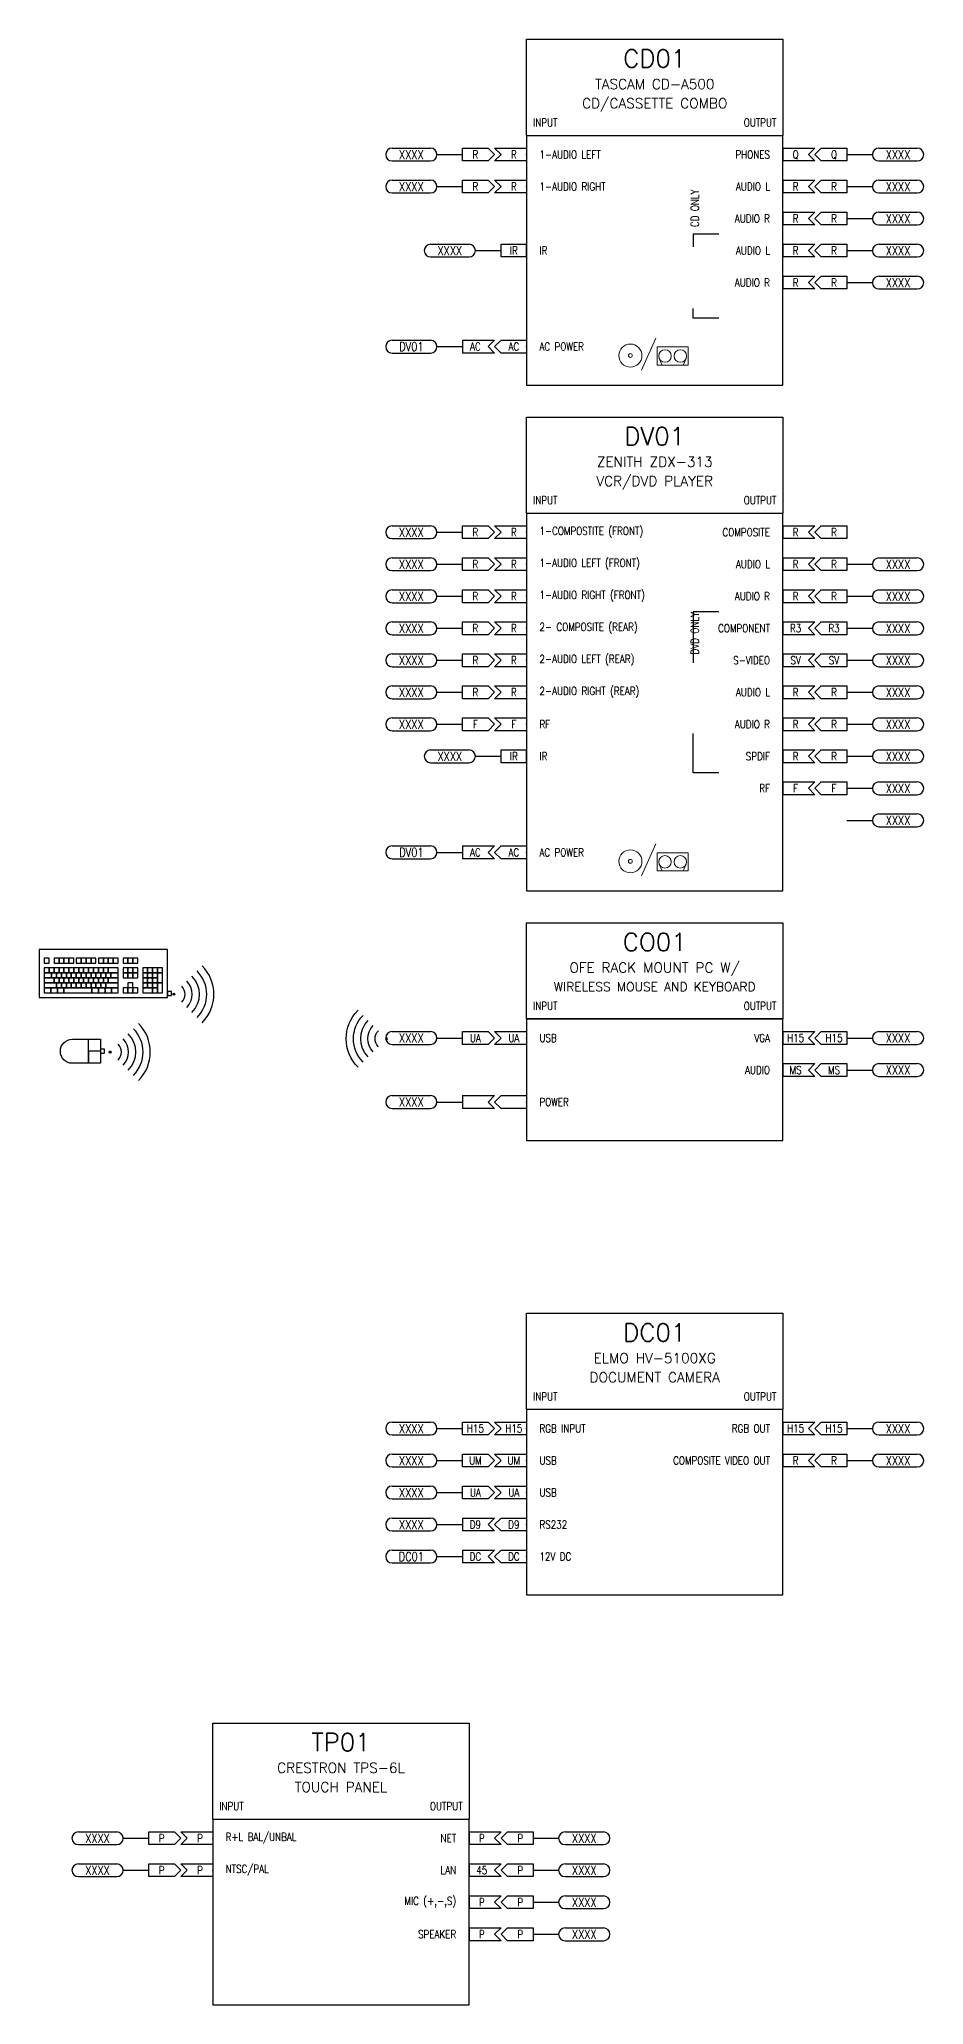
# Model space of a CAD drawing. Header units: inches. Extents: x -284 to 763, y -243 to 242.
# Drawn here: x 17 to 23.9, y 88 to 103.35 of the extents above; entities that cross this region are included whole.
import ezdxf
from ezdxf.enums import TextEntityAlignment as Align

# ---------------------------------------------------------------- set-up
doc = ezdxf.new("R2010")
doc.units = ezdxf.units.IN
doc.header["$MEASUREMENT"] = 0
for name, color, linetype in [('2', 1, 'Continuous'), ('Audio Termination', 2, 'Continuous'), ('AUDIO WIRENUMBER', 1, 'Continuous'), ('CONNECTORS', 2, 'Continuous'), ('Control Termination', 2, 'Continuous'), ('CONTROL WIRENUMBER', 5, 'Continuous'), ('DATA', 21, 'Continuous'), ('DATA TERMINATION', 2, 'Continuous'), ('DATA WIRENUMBER', 21, 'Continuous'), ('DEVICE CONNECTORS', 2, 'Continuous'), ('DEVICES', 7, 'Continuous'), ('Power Termination', 2, 'Continuous'), ('POWER WIRENUMBER', 30, 'Continuous'), ('RF Termination', 2, 'Continuous'), ('RF WIRENUMBER', 190, 'Continuous'), ('TEXT', 4, 'Continuous'), ('Video Termination', 2, 'Continuous'), ('VIDEO WIRENUMBER', 3, 'Continuous')]:
    doc.layers.add(name, color=color, linetype=linetype)
doc.styles.add('ROMANS', font='romans.shx', dxfattribs={"width": 0.8})

# ---------------------------------------------------------------- blocks, each defined once
blk = doc.blocks.new('WIRE NUMBER IN')
for p, q in [((-0.55, 0.05), (-0.25, 0.05)), ((-0.2, 0), (0, 0)), ((-0.55, -0.05), (-0.25, -0.05))]:
    blk.add_line(p, q)
for centre, start, end in [((-0.55, 0), 90, 270), ((-0.25, 0), 270, 90)]:
    blk.add_arc(centre, 0.05, start, end)
at = {"layer": 'TEXT', "style": 'ROMANS', "width": 0.8}
for tag, p in [('DEVIN', (-0.656, 0.097)), ('DEVOUT', (-0.65, -0.1))]:
    blk.add_attdef(tag, text='', height=0.07, dxfattribs=at).set_placement(p, align=Align.MIDDLE_RIGHT)
blk.add_attdef('WIRENUMBER', text='', height=0.07, dxfattribs=at).set_placement((-0.4, 0), align=Align.MIDDLE_CENTER)
blk = doc.blocks.new('WIRE NUMBER OUT')
for p, q in [((0, 0), (0.2, 0)), ((0.25, 0.05), (0.55, 0.05)), ((0.25, -0.05), (0.55, -0.05))]:
    blk.add_line(p, q)
for centre, start, end in [((0.25, 0), 90, 270), ((0.55, 0), 270, 90)]:
    blk.add_arc(centre, 0.05, start, end)
at = {"layer": 'TEXT', "style": 'ROMANS', "width": 0.8}
blk.add_attdef('WIRENUMBER', text='', height=0.07, dxfattribs=at).set_placement((0.4, 0), align=Align.MIDDLE_CENTER)
for tag, p in [('DEVOUT', (0.65, 0.1)), ('DEVIN', (0.65, -0.1))]:
    blk.add_attdef(tag, text='', height=0.07, dxfattribs=at).set_placement(p, align=Align.MIDDLE_LEFT)
blk = doc.blocks.new('D-FEMALE CONNECTOR LEFT')
at = {"layer": 'CONNECTORS'}
for p, q in [((-0.25, 0.05), (-0.2, 0)), ((-0.25, 0.05), (0, 0.05)), ((-0.2, 0), (-0.25, -0.05)), ((0, 0.05), (0, -0.05)), ((0, -0.05), (-0.25, -0.05))]:
    blk.add_line(p, q, dxfattribs=at)
at = {"layer": 'TEXT', "style": 'ROMANS', "width": 0.8}
blk.add_attdef('D-CONNECTOR', text='', height=0.0625, dxfattribs=at).set_placement((-0.1, 0), align=Align.MIDDLE_CENTER)
blk = doc.blocks.new('D-FEMALE CONNECTOR RIGHT')
at = {"layer": 'CONNECTORS'}
for p, q in [((0, 0.05), (0.25, 0.05)), ((0, 0.05), (0, -0.05)), ((0.25, 0.05), (0.2, 0)), ((0.25, -0.05), (0, -0.05)), ((0.2, 0), (0.25, -0.05))]:
    blk.add_line(p, q, dxfattribs=at)
at = {"layer": 'TEXT', "style": 'ROMANS', "width": 0.8}
blk.add_attdef('D-CONNECTOR', text='', height=0.0625, dxfattribs=at).set_placement((0.1, 0), align=Align.MIDDLE_CENTER)
blk = doc.blocks.new('CRESTRON_TPS-6L')
at = {"layer": 'CONNECTORS'}
for p in [(0, 1.3), (2, 1.3), (0, 1.05), (2, 1.05), (2, 0.8), (2, 0.55)]:
    blk.add_point(p, dxfattribs=at)
at = {"layer": 'DEVICES'}
for p, q in [((0, 1.45), (0, 2.2)), ((0, 2.2), (2, 2.2)), ((2, 2.2), (2, 1.45)), ((0, 1.45), (0, 0)), ((0, 1.45), (2, 1.45)), ((0, 1.45), (2, 1.45)), ((2, 0), (2, 1.45)), ((0, 0), (2, 0))]:
    blk.add_line(p, q, dxfattribs=at)
at = {"layer": 'DEVICE CONNECTORS'}
for name, p, values in [('D-FEMALE CONNECTOR LEFT', (0, 1.3), {'D-CONNECTOR': 'P'}), ('D-FEMALE CONNECTOR RIGHT', (2, 1.3), {'D-CONNECTOR': 'P'}), ('D-FEMALE CONNECTOR LEFT', (0, 1.05), {'D-CONNECTOR': 'P'}), ('D-FEMALE CONNECTOR RIGHT', (2, 1.05), {'D-CONNECTOR': '45'}), ('D-FEMALE CONNECTOR RIGHT', (2, 0.8), {'D-CONNECTOR': 'P'}), ('D-FEMALE CONNECTOR RIGHT', (2, 0.55), {'D-CONNECTOR': 'P'})]:
    blk.add_blockref(name, p, dxfattribs=at).add_auto_attribs(values)
at = {"layer": 'TEXT', "char_height": 0.0625, "style": 'ROMANS'}
for s, width, insert, attachment_point in [('INPUT', 0.8, (0.05, 1.55), 4), ('OUTPUT', 1.35, (1.95, 1.55), 6), ('R+L BAL/UNBAL', 0.8, (0.1, 1.3), 4), ('NET', 1.35, (1.9, 1.3), 6), ('NTSC/PAL', 0.8, (0.1, 1.05), 4), ('LAN', 1.35, (1.9, 1.05), 6), ('MIC (+,-,S)', 1.35, (1.9, 0.8), 6), ('SPEAKER', 1.35, (1.9, 0.55), 6)]:
    blk.add_mtext_dynamic_manual_height_columns(s, width=width, gutter_width=0.391, heights=[0], dxfattribs=dict(at, insert=insert, attachment_point=attachment_point))
at = {"layer": 'TEXT', "style": 'ROMANS'}
for tag, height, p in [('DEVICEID', 0.14, (1, 2.05)), ('MAKEMODEL', 0.0781, (1, 1.85)), ('DESCRIPTION', 0.0781, (1, 1.7))]:
    blk.add_attdef(tag, text='', height=height, dxfattribs=at).set_placement(p, align=Align.MIDDLE_CENTER)
blk = doc.blocks.new('T-MALE CONNECTOR OUT RIGHT')
at = {"layer": 'CONNECTORS'}
for p, q in [((0.1, 0.05), (0.05, 0)), ((0.05, 0), (0.1, -0.05)), ((0.1, 0.05), (0.3, 0.05)), ((0.3, 0.05), (0.3, -0.05)), ((0.3, -0.05), (0.1, -0.05))]:
    blk.add_line(p, q, dxfattribs=at)
at = {"layer": 'TEXT', "style": 'ROMANS', "width": 0.8}
blk.add_attdef('T-CONNECTOR-MALE', text='', height=0.0625, dxfattribs=at).set_placement((0.2, 0), align=Align.MIDDLE_CENTER)
blk = doc.blocks.new('T-MALE CONNECTOR IN LEFT')
at = {"layer": 'CONNECTORS'}
for p, q in [((-0.3, -0.05), (-0.3, 0.05)), ((-0.3, 0.05), (-0.1, 0.05)), ((-0.1, 0.05), (-0.05, 0)), ((-0.05, 0), (-0.1, -0.05)), ((-0.1, -0.05), (-0.3, -0.05))]:
    blk.add_line(p, q, dxfattribs=at)
at = {"layer": 'TEXT', "style": 'ROMANS', "width": 0.8}
blk.add_attdef('T-CONNECTOR-MALE', text='', height=0.0625, dxfattribs=at).set_placement((-0.2, 0), align=Align.MIDDLE_CENTER)
blk = doc.blocks.new('_CRESTRON_TPS-6L')
at = {"layer": 'Audio Termination'}
for name, p, values in [('CRESTRON_TPS-6L', (0, 0), {'DEVICEID': 'TP01', 'MAKEMODEL': 'CRESTRON TPS-6L', 'DESCRIPTION': 'TOUCH PANEL'}), ('T-MALE CONNECTOR IN LEFT', (-0.2, 1.3), {'T-CONNECTOR-MALE': 'P'}), ('T-MALE CONNECTOR OUT RIGHT', (2.2, 0.55), {'T-CONNECTOR-MALE': 'P'})]:
    blk.add_blockref(name, p, dxfattribs=at).add_auto_attribs(values)
at = {"layer": 'AUDIO WIRENUMBER'}
for name, p in [('WIRE NUMBER IN', (-0.5, 1.3)), ('WIRE NUMBER OUT', (2.5, 0.55))]:
    blk.add_blockref(name, p, dxfattribs=at).add_auto_attribs({'WIRENUMBER': 'XXXX'})
at = {"layer": 'Control Termination'}
for p in [(2.2, 1.3), (2.2, 0.8)]:
    blk.add_blockref('T-MALE CONNECTOR OUT RIGHT', p, dxfattribs=at).add_auto_attribs({'T-CONNECTOR-MALE': 'P'})
at = {"layer": 'CONTROL WIRENUMBER'}
for p in [(2.5, 1.3), (2.5, 0.8)]:
    blk.add_blockref('WIRE NUMBER OUT', p, dxfattribs=at).add_auto_attribs({'WIRENUMBER': 'XXXX'})
at = {"layer": 'DATA TERMINATION'}
blk.add_blockref('T-MALE CONNECTOR OUT RIGHT', (2.2, 1.05), dxfattribs=at).add_auto_attribs({'T-CONNECTOR-MALE': 'P'})
at = {"layer": 'DATA WIRENUMBER'}
blk.add_blockref('WIRE NUMBER OUT', (2.5, 1.05), dxfattribs=at).add_auto_attribs({'WIRENUMBER': 'XXXX'})
at = {"layer": 'Video Termination'}
blk.add_blockref('T-MALE CONNECTOR IN LEFT', (-0.2, 1.05), dxfattribs=at).add_auto_attribs({'T-CONNECTOR-MALE': 'P'})
at = {"layer": 'VIDEO WIRENUMBER'}
blk.add_blockref('WIRE NUMBER IN', (-0.5, 1.05), dxfattribs=at).add_auto_attribs({'WIRENUMBER': 'XXXX'})
blk = doc.blocks.new('TERMINATION CONNECTOR-FEMALE-IN LEFT')
at = {"layer": 'CONNECTORS'}
for p, q in [((-0.25, 0.05), (0, 0.05)), ((-0.25, 0.05), (-0.25, -0.05)), ((0, 0.05), (-0.05, 0)), ((-0.05, 0), (0, -0.05)), ((0, -0.05), (-0.25, -0.05))]:
    blk.add_line(p, q, dxfattribs=at)
at = {"layer": 'TEXT', "style": 'ROMANS', "width": 0.8}
blk.add_attdef('T-CONNECTOR-FEMALE', text='', height=0.0625, dxfattribs=at).set_placement((-0.15, 0), align=Align.MIDDLE_CENTER)
blk = doc.blocks.new('D-MALE CONNECTOR LEFT')
at = {"layer": 'CONNECTORS'}
for p, q in [((-0.2, 0.05), (-0.25, 0)), ((-0.2, 0.05), (0, 0.05)), ((0, 0.05), (0, -0.05)), ((-0.25, 0), (-0.2, -0.05)), ((0, -0.05), (-0.2, -0.05))]:
    blk.add_line(p, q, dxfattribs=at)
at = {"layer": 'TEXT', "style": 'ROMANS', "width": 0.8}
blk.add_attdef('D-CONNECTOR', text='', height=0.0625, dxfattribs=at).set_placement((-0.1, 0), align=Align.MIDDLE_CENTER)
blk = doc.blocks.new('connector-ir')
at = {"layer": 'CONNECTORS'}
for p, q in [((-0.2, -0.05), (-0.2, 0.05)), ((-0.2, 0.05), (0, 0.05)), ((0, -0.05), (0, 0.05)), ((0, -0.05), (-0.2, -0.05))]:
    blk.add_line(p, q, dxfattribs=at)
at = {"layer": 'TEXT', "style": 'ROMANS', "width": 0.8}
blk.add_attdef('T-CONNECTOR', text='', height=0.0625, dxfattribs=at).set_placement((-0.1, 0), align=Align.MIDDLE_CENTER)
blk = doc.blocks.new('ZENITH_XBV613')
at = {"lineweight": 20, "ltscale": 0.02}
blk.add_line((0.898, 0.117), (1.01, 0.367), dxfattribs=at)
for points in [[(1.5, 2.179), (1.3, 2.179), (1.3, 1.779)], [(1.5, 0.921), (1.3, 0.921), (1.3, 1.229)]]:
    blk.add_lwpolyline(points)
at = {"layer": 'CONNECTORS'}
for p in [(0, 2.8), (2, 2.8), (0, 2.55), (2, 2.55), (0, 2.3), (2, 2.3), (0, 2.05), (2, 2.05), (0, 1.8), (2, 1.8), (0, 1.55), (2, 1.55), (0, 1.3), (2, 1.3), (0, 1.05), (2, 1.05), (2, 0.8), (0, 0.3)]:
    blk.add_point(p, dxfattribs=at)
at = {"layer": 'DEVICES'}
for p, q in [((0, 2.95), (0, 3.7)), ((0, 3.7), (2, 3.7)), ((2, 3.7), (2, 2.95)), ((0, 2.95), (0, 0)), ((0, 2.95), (2, 2.95)), ((0, 2.95), (2, 2.95)), ((2, 0), (2, 2.95)), ((0, 0), (2, 0))]:
    blk.add_line(p, q, dxfattribs=at)
at = {"layer": 'DEVICES', "lineweight": 20, "ltscale": 0.02}
for p, q in [((1.035, 0.207), (1.058, 0.155)), ((1.245, 0.207), (1.223, 0.155))]:
    blk.add_line(p, q, dxfattribs=at)
blk.add_lwpolyline([(1.02, 0.155), (1.26, 0.155), (1.26, 0.297), (1.02, 0.297)], close=True, dxfattribs=at)
for centre, radius in [((0.81, 0.23), 0.09), ((0.81, 0.23), 0.015), ((1.08, 0.226), 0.0487), ((1.2, 0.226), 0.0487)]:
    blk.add_circle(centre, radius, dxfattribs=at)
blk.add_blockref('connector-ir', (0, 1.05)).add_auto_attribs({'T-CONNECTOR': 'IR'})
at = {"layer": 'DEVICE CONNECTORS'}
for name, p, values in [('D-FEMALE CONNECTOR LEFT', (0, 2.8), {'D-CONNECTOR': 'R'}), ('D-FEMALE CONNECTOR RIGHT', (2, 2.8), {'D-CONNECTOR': 'R'}), ('D-FEMALE CONNECTOR LEFT', (0, 2.55), {'D-CONNECTOR': 'R'}), ('D-FEMALE CONNECTOR RIGHT', (2, 2.55), {'D-CONNECTOR': 'R'}), ('D-FEMALE CONNECTOR LEFT', (0, 2.3), {'D-CONNECTOR': 'R'}), ('D-FEMALE CONNECTOR RIGHT', (2, 2.3), {'D-CONNECTOR': 'R'}), ('D-FEMALE CONNECTOR LEFT', (0, 2.05), {'D-CONNECTOR': 'R'}), ('D-FEMALE CONNECTOR RIGHT', (2, 2.05), {'D-CONNECTOR': 'R3'}), ('D-FEMALE CONNECTOR LEFT', (0, 1.8), {'D-CONNECTOR': 'R'}), ('D-FEMALE CONNECTOR RIGHT', (2, 1.8), {'D-CONNECTOR': 'SV'}), ('D-FEMALE CONNECTOR LEFT', (0, 1.55), {'D-CONNECTOR': 'R'}), ('D-FEMALE CONNECTOR RIGHT', (2, 1.55), {'D-CONNECTOR': 'R'}), ('D-FEMALE CONNECTOR LEFT', (0, 1.3), {'D-CONNECTOR': 'F'}), ('D-FEMALE CONNECTOR RIGHT', (2, 1.3), {'D-CONNECTOR': 'R'}), ('D-FEMALE CONNECTOR RIGHT', (2, 1.05), {'D-CONNECTOR': 'R'}), ('D-FEMALE CONNECTOR RIGHT', (2, 0.8), {'D-CONNECTOR': 'F'}), ('D-MALE CONNECTOR LEFT', (0, 0.3), {'D-CONNECTOR': 'AC'})]:
    blk.add_blockref(name, p, dxfattribs=at).add_auto_attribs(values)
at = {"layer": 'TEXT', "char_height": 0.0625, "style": 'ROMANS'}
for s, width, insert, attachment_point in [('INPUT', 0.8, (0.05, 3.05), 4), ('OUTPUT', 1.35, (1.95, 3.05), 6), ('1-COMPOSTITE (FRONT)', 1.0995, (0.1, 2.8), 4), ('COMPOSITE', 1.35, (1.9, 2.8), 6), ('1-AUDIO LEFT (FRONT)', 0.8, (0.1, 2.55), 4), ('AUDIO L', 1.35, (1.9, 2.55), 6), ('1-AUDIO RIGHT (FRONT)', 0.8, (0.1, 2.3), 4), ('AUDIO R', 1.35, (1.9, 2.3), 6), ('2- COMPOSITE (REAR)', 1.04988, (0.1, 2.05), 4), ('COMPONENT', 1.35, (1.9, 2.05), 6), ('2-AUDIO LEFT (REAR)', 1.00026, (0.1, 1.8), 4), ('S-VIDEO', 1.35, (1.9, 1.8), 6), ('2-AUDIO RIGHT (REAR)', 1.10028, (0.1, 1.55), 4), ('AUDIO L', 1.35, (1.9, 1.55), 6), ('RF', 0.8, (0.1, 1.3), 4), ('AUDIO R', 1.35, (1.9, 1.3), 6), ('IR', 0.8, (0.1, 1.05), 4), ('SPDIF', 1.35, (1.9, 1.05), 6), ('RF', 1.35, (1.9, 0.8), 6), ('AC POWER', 0.8, (0.1, 0.3), 4)]:
    blk.add_mtext_dynamic_manual_height_columns(s, width=width, gutter_width=0.391, heights=[0], dxfattribs=dict(at, insert=insert, attachment_point=attachment_point))
at = {"layer": 'TEXT', "insert": (1.314, 2.177), "char_height": 0.0625, "attachment_point": 6, "rotation": 90, "style": 'ROMANS'}
blk.add_mtext_dynamic_manual_height_columns('DVD ONLY', width=1.35, gutter_width=0.391, heights=[0], dxfattribs=at)
at = {"layer": 'TEXT', "style": 'ROMANS'}
for tag, height, p in [('DEVICEID', 0.14, (1, 3.55)), ('MAKEMODEL', 0.0781, (1, 3.35)), ('DESCRIPTION', 0.0781, (1, 3.2))]:
    blk.add_attdef(tag, text='', height=height, dxfattribs=at).set_placement(p, align=Align.MIDDLE_CENTER)
blk = doc.blocks.new('HEADER')
at = {"layer": 'DEVICES'}
for p, q in [((0, 0), (0, 0.75)), ((0, 0.75), (2, 0.75)), ((2, 0.75), (2, 0)), ((0, 0), (2, 0))]:
    blk.add_line(p, q, dxfattribs=at)
at = {"layer": 'TEXT', "char_height": 0.0625, "style": 'ROMANS'}
for s, width, insert, attachment_point in [('INPUT', 0.8, (0.05, 0.1), 4), ('OUTPUT', 1.35, (1.95, 0.1), 6)]:
    blk.add_mtext_dynamic_manual_height_columns(s, width=width, gutter_width=0.391, heights=[0], dxfattribs=dict(at, insert=insert, attachment_point=attachment_point))
at = {"layer": 'TEXT', "style": 'ROMANS'}
for tag, height, p in [('DEVICEID', 0.14, (1, 0.6)), ('MAKEMODEL', 0.0781, (1, 0.4)), ('DESCRIPTION', 0.0781, (1, 0.25))]:
    blk.add_attdef(tag, text='', height=height, dxfattribs=at).set_placement(p, align=Align.MIDDLE_CENTER)
blk = doc.blocks.new('keyboard')
for points in [[(0, 0), (1, 0), (1, 0.375), (0, 0.375)], [(0.038, 0.269), (0.077, 0.269), (0.077, 0.308), (0.038, 0.308)], [(0.115, 0.269), (0.154, 0.269), (0.154, 0.308), (0.115, 0.308)], [(0.154, 0.269), (0.192, 0.269), (0.192, 0.308), (0.154, 0.308)], [(0.192, 0.269), (0.231, 0.269), (0.231, 0.308), (0.192, 0.308)], [(0.231, 0.269), (0.269, 0.269), (0.269, 0.308), (0.231, 0.308)], [(0.288, 0.269), (0.442, 0.269), (0.442, 0.308), (0.288, 0.308)], [(0.288, 0.269), (0.327, 0.269), (0.327, 0.308), (0.288, 0.308)], [(0.327, 0.269), (0.365, 0.269), (0.365, 0.308), (0.327, 0.308)], [(0.365, 0.269), (0.404, 0.269), (0.404, 0.308), (0.365, 0.308)], [(0.404, 0.269), (0.442, 0.269), (0.442, 0.308), (0.404, 0.308)], [(0.462, 0.269), (0.615, 0.269), (0.615, 0.308), (0.462, 0.308)], [(0.462, 0.269), (0.5, 0.269), (0.5, 0.308), (0.462, 0.308)], [(0.5, 0.269), (0.538, 0.269), (0.538, 0.308), (0.5, 0.308)], [(0.538, 0.269), (0.577, 0.269), (0.577, 0.308), (0.538, 0.308)], [(0.577, 0.269), (0.615, 0.269), (0.615, 0.308), (0.577, 0.308)], [(0.654, 0.269), (0.769, 0.269), (0.769, 0.308), (0.654, 0.308)], [(0.654, 0.269), (0.692, 0.269), (0.692, 0.308), (0.654, 0.308)], [(0.692, 0.269), (0.731, 0.269), (0.731, 0.308), (0.692, 0.308)], [(0.731, 0.269), (0.769, 0.269), (0.769, 0.308), (0.731, 0.308)], [(0.038, 0.038), (0.615, 0.038), (0.615, 0.231), (0.038, 0.231)], [(0.038, 0.192), (0.077, 0.192), (0.077, 0.231), (0.038, 0.231)], [(0.038, 0.154), (0.096, 0.154), (0.096, 0.192), (0.038, 0.192)], [(0.038, 0.115), (0.115, 0.115), (0.115, 0.154), (0.038, 0.154)], [(0.077, 0.192), (0.115, 0.192), (0.115, 0.231), (0.077, 0.231)], [(0.096, 0.154), (0.135, 0.154), (0.135, 0.192), (0.096, 0.192)], [(0.115, 0.192), (0.154, 0.192), (0.154, 0.231), (0.115, 0.231)], [(0.115, 0.115), (0.154, 0.115), (0.154, 0.154), (0.115, 0.154)], [(0.135, 0.154), (0.173, 0.154), (0.173, 0.192), (0.135, 0.192)], [(0.154, 0.192), (0.192, 0.192), (0.192, 0.231), (0.154, 0.231)], [(0.154, 0.115), (0.192, 0.115), (0.192, 0.154), (0.154, 0.154)], [(0.173, 0.154), (0.212, 0.154), (0.212, 0.192), (0.173, 0.192)], [(0.192, 0.192), (0.231, 0.192), (0.231, 0.231), (0.192, 0.231)], [(0.192, 0.115), (0.231, 0.115), (0.231, 0.154), (0.192, 0.154)], [(0.212, 0.154), (0.25, 0.154), (0.25, 0.192), (0.212, 0.192)], [(0.231, 0.192), (0.269, 0.192), (0.269, 0.231), (0.231, 0.231)], [(0.231, 0.115), (0.269, 0.115), (0.269, 0.154), (0.231, 0.154)], [(0.25, 0.154), (0.288, 0.154), (0.288, 0.192), (0.25, 0.192)], [(0.269, 0.192), (0.308, 0.192), (0.308, 0.231), (0.269, 0.231)], [(0.269, 0.115), (0.308, 0.115), (0.308, 0.154), (0.269, 0.154)], [(0.288, 0.154), (0.327, 0.154), (0.327, 0.192), (0.288, 0.192)], [(0.308, 0.192), (0.346, 0.192), (0.346, 0.231), (0.308, 0.231)], [(0.308, 0.115), (0.346, 0.115), (0.346, 0.154), (0.308, 0.154)], [(0.327, 0.154), (0.365, 0.154), (0.365, 0.192), (0.327, 0.192)], [(0.346, 0.192), (0.385, 0.192), (0.385, 0.231), (0.346, 0.231)], [(0.346, 0.115), (0.385, 0.115), (0.385, 0.154), (0.346, 0.154)], [(0.365, 0.154), (0.404, 0.154), (0.404, 0.192), (0.365, 0.192)], [(0.385, 0.192), (0.423, 0.192), (0.423, 0.231), (0.385, 0.231)], [(0.385, 0.115), (0.423, 0.115), (0.423, 0.154), (0.385, 0.154)], [(0.404, 0.154), (0.442, 0.154), (0.442, 0.192), (0.404, 0.192)], [(0.423, 0.192), (0.462, 0.192), (0.462, 0.231), (0.423, 0.231)], [(0.423, 0.115), (0.462, 0.115), (0.462, 0.154), (0.423, 0.154)], [(0.442, 0.154), (0.481, 0.154), (0.481, 0.192), (0.442, 0.192)], [(0.462, 0.192), (0.5, 0.192), (0.5, 0.231), (0.462, 0.231)], [(0.462, 0.115), (0.5, 0.115), (0.5, 0.154), (0.462, 0.154)], [(0.481, 0.154), (0.519, 0.154), (0.519, 0.192), (0.481, 0.192)], [(0.5, 0.192), (0.538, 0.192), (0.538, 0.231), (0.5, 0.231)], [(0.5, 0.115), (0.538, 0.115), (0.538, 0.154), (0.5, 0.154)], [(0.519, 0.154), (0.558, 0.154), (0.558, 0.192), (0.519, 0.192)], [(0.538, 0.192), (0.615, 0.192), (0.615, 0.231), (0.538, 0.231)], [(0.538, 0.115), (0.615, 0.115), (0.615, 0.154), (0.538, 0.154)], [(0.558, 0.154), (0.615, 0.154), (0.615, 0.192), (0.558, 0.192)], [(0.654, 0.154), (0.769, 0.154), (0.769, 0.231), (0.654, 0.231)], [(0.654, 0.192), (0.692, 0.192), (0.692, 0.231), (0.654, 0.231)], [(0.654, 0.154), (0.692, 0.154), (0.692, 0.192), (0.654, 0.192)], [(0.692, 0.192), (0.731, 0.192), (0.731, 0.231), (0.692, 0.231)], [(0.692, 0.154), (0.731, 0.154), (0.731, 0.192), (0.692, 0.192)], [(0.731, 0.192), (0.769, 0.192), (0.769, 0.231), (0.731, 0.231)], [(0.731, 0.154), (0.769, 0.154), (0.769, 0.192), (0.731, 0.192)], [(0.808, 0.038), (0.962, 0.038), (0.962, 0.231), (0.808, 0.231)], [(0.808, 0.192), (0.846, 0.192), (0.846, 0.231), (0.808, 0.231)], [(0.808, 0.154), (0.846, 0.154), (0.846, 0.192), (0.808, 0.192)], [(0.808, 0.115), (0.846, 0.115), (0.846, 0.154), (0.808, 0.154)], [(0.846, 0.192), (0.885, 0.192), (0.885, 0.231), (0.846, 0.231)], [(0.846, 0.154), (0.885, 0.154), (0.885, 0.192), (0.846, 0.192)], [(0.846, 0.115), (0.885, 0.115), (0.885, 0.154), (0.846, 0.154)], [(0.885, 0.192), (0.923, 0.192), (0.923, 0.231), (0.885, 0.231)], [(0.885, 0.154), (0.923, 0.154), (0.923, 0.192), (0.885, 0.192)], [(0.885, 0.115), (0.923, 0.115), (0.923, 0.154), (0.885, 0.154)], [(0.923, 0.192), (0.962, 0.192), (0.962, 0.231), (0.923, 0.231)], [(0.923, 0.115), (0.962, 0.115), (0.962, 0.192), (0.923, 0.192)], [(0.038, 0.077), (0.135, 0.077), (0.135, 0.115), (0.038, 0.115)], [(0.038, 0.038), (0.09, 0.038), (0.09, 0.077), (0.038, 0.077)], [(0.09, 0.038), (0.141, 0.038), (0.141, 0.077), (0.09, 0.077)], [(0.135, 0.077), (0.173, 0.077), (0.173, 0.115), (0.135, 0.115)], [(0.141, 0.038), (0.192, 0.038), (0.192, 0.077), (0.141, 0.077)], [(0.173, 0.077), (0.212, 0.077), (0.212, 0.115), (0.173, 0.115)], [(0.192, 0.038), (0.41, 0.038), (0.41, 0.077), (0.192, 0.077)], [(0.212, 0.077), (0.25, 0.077), (0.25, 0.115), (0.212, 0.115)], [(0.25, 0.077), (0.288, 0.077), (0.288, 0.115), (0.25, 0.115)], [(0.288, 0.077), (0.327, 0.077), (0.327, 0.115), (0.288, 0.115)], [(0.327, 0.077), (0.365, 0.077), (0.365, 0.115), (0.327, 0.115)], [(0.365, 0.077), (0.404, 0.077), (0.404, 0.115), (0.365, 0.115)], [(0.404, 0.077), (0.442, 0.077), (0.442, 0.115), (0.404, 0.115)], [(0.41, 0.038), (0.462, 0.038), (0.462, 0.077), (0.41, 0.077)], [(0.442, 0.077), (0.481, 0.077), (0.481, 0.115), (0.442, 0.115)], [(0.462, 0.038), (0.513, 0.038), (0.513, 0.077), (0.462, 0.077)], [(0.481, 0.077), (0.519, 0.077), (0.519, 0.115), (0.481, 0.115)], [(0.513, 0.038), (0.564, 0.038), (0.564, 0.077), (0.513, 0.077)], [(0.519, 0.077), (0.615, 0.077), (0.615, 0.115), (0.519, 0.115)], [(0.564, 0.038), (0.615, 0.038), (0.615, 0.077), (0.564, 0.077)], [(0.654, 0.038), (0.769, 0.038), (0.769, 0.077), (0.731, 0.077), (0.731, 0.115), (0.692, 0.115), (0.692, 0.077), (0.654, 0.077)], [(0.654, 0.038), (0.692, 0.038), (0.692, 0.077), (0.654, 0.077)], [(0.692, 0.038), (0.731, 0.038), (0.731, 0.077), (0.692, 0.077)], [(0.731, 0.038), (0.769, 0.038), (0.769, 0.077), (0.731, 0.077)], [(0.808, 0.077), (0.846, 0.077), (0.846, 0.115), (0.808, 0.115)], [(0.808, 0.038), (0.885, 0.038), (0.885, 0.077), (0.808, 0.077)], [(0.846, 0.077), (0.885, 0.077), (0.885, 0.115), (0.846, 0.115)], [(0.885, 0.077), (0.923, 0.077), (0.923, 0.115), (0.885, 0.115)], [(0.885, 0.038), (0.923, 0.038), (0.923, 0.077), (0.885, 0.077)], [(0.923, 0.038), (0.962, 0.038), (0.962, 0.115), (0.923, 0.115)], [(1, 0.016), (1.031, 0.016), (1.031, 0.047), (1, 0.047)]]:
    blk.add_lwpolyline(points, close=True)
blk = doc.blocks.new('mouse')
blk.add_lwpolyline([(-0.03125, 0.09375), (-0.03125, -0.09375), (-0.25, -0.09375, -1), (-0.25, 0.09375)], format="xyb", close=True)
blk.add_lwpolyline([(-0.03125, 0), (-0.125, 0), (-0.125, -0.09375), (-0.125, 0.09375)])
blk.add_lwpolyline([(-0.03125, -0.015625), (0, -0.015625), (0, 0.015625), (-0.03125, 0.015625)], close=True)
blk = doc.blocks.new('WIRELESS SIGNAL')
for radius in [0.25762, 0.31395, 0.08861, 0.14494, 0.20128]:
    blk.add_arc((-0.00545, -0.0055), radius, 315, 45)
at = {"layer": '2', "color": 7, "linetype": 'Continuous'}
for points in [[(0, 0), (-0.011, -0.011)], [(0.00005, -0.01105), (-0.01095, 0)]]:
    blk.add_lwpolyline(points, dxfattribs=at)
blk.add_circle((-0.00545, -0.0055), 0.0078, dxfattribs=at)
blk = doc.blocks.new('_OFE_GENERIC RACK PC w-WIRELESS KEYBOARD AND MOUSE')
at = {"layer": 'CONNECTORS'}
for p in [(0, 0.8), (2, 0.8), (2, 0.55), (0, 0.3)]:
    blk.add_point(p, dxfattribs=at)
at = {"layer": 'DEVICES'}
for p, q in [((0, 0.95), (0, 0)), ((2, 0.95), (0, 0.95)), ((2, 0), (2, 0.95)), ((0, 0), (2, 0))]:
    blk.add_line(p, q, dxfattribs=at)
for name, p in [('keyboard', (-3.805, 1.116)), ('WIRELESS SIGNAL', (-2.75, 1.147)), ('mouse', (-3.297, 0.696)), ('WIRELESS SIGNAL', (-3.247, 0.696))]:
    blk.add_blockref(name, p)
at = {"xscale": -1}
blk.add_blockref('WIRELESS SIGNAL', (-1.1, 0.8), dxfattribs=at)
at = {"layer": 'Audio Termination'}
blk.add_blockref('T-MALE CONNECTOR OUT RIGHT', (2.2, 0.55), dxfattribs=at).add_auto_attribs({'T-CONNECTOR-MALE': 'MS'})
at = {"layer": 'AUDIO WIRENUMBER'}
blk.add_blockref('WIRE NUMBER OUT', (2.5, 0.55), dxfattribs=at).add_auto_attribs({'WIRENUMBER': 'XXXX'})
at = {"layer": 'CONNECTORS'}
ref = blk.add_blockref('HEADER', (0, 0.95), dxfattribs=at)
ref.add_attrib('DEVICEID', 'CO01', dxfattribs={"layer": 'TEXT', "height": 0.14, "style": 'ROMANS'}).set_placement((1, 1.55), align=Align.MIDDLE_CENTER)
ref.add_attrib('MAKEMODEL', 'OFE RACK MOUNT PC W/', dxfattribs={"layer": 'TEXT', "height": 0.0781, "style": 'ROMANS'}).set_placement((1, 1.35), align=Align.MIDDLE_CENTER)
ref.add_attrib('DESCRIPTION', 'WIRELESS MOUSE AND KEYBOARD', dxfattribs={"layer": 'TEXT', "height": 0.07, "style": 'ROMANS'}).set_placement((1, 1.2), align=Align.MIDDLE_CENTER)
at = {"layer": 'Control Termination'}
blk.add_blockref('T-MALE CONNECTOR IN LEFT', (-0.2, 0.8), dxfattribs=at).add_auto_attribs({'T-CONNECTOR-MALE': 'UA'})
at = {"layer": 'CONTROL WIRENUMBER'}
blk.add_blockref('WIRE NUMBER IN', (-0.5, 0.8), dxfattribs=at).add_auto_attribs({'WIRENUMBER': 'XXXX'})
at = {"layer": 'DEVICE CONNECTORS'}
for name, p, values in [('D-FEMALE CONNECTOR LEFT', (0, 0.8), {'D-CONNECTOR': 'UA'}), ('D-FEMALE CONNECTOR RIGHT', (2, 0.8), {'D-CONNECTOR': 'H15'}), ('D-FEMALE CONNECTOR RIGHT', (2, 0.55), {'D-CONNECTOR': 'MS'})]:
    blk.add_blockref(name, p, dxfattribs=at).add_auto_attribs(values)
blk.add_blockref('D-MALE CONNECTOR LEFT', (0, 0.3), dxfattribs=at)
at = {"layer": 'Power Termination'}
blk.add_blockref('TERMINATION CONNECTOR-FEMALE-IN LEFT', (-0.25, 0.3), dxfattribs=at)
at = {"layer": 'POWER WIRENUMBER'}
blk.add_blockref('WIRE NUMBER IN', (-0.5, 0.3), dxfattribs=at).add_auto_attribs({'WIRENUMBER': 'XXXX'})
at = {"layer": 'Video Termination'}
blk.add_blockref('T-MALE CONNECTOR OUT RIGHT', (2.2, 0.8), dxfattribs=at).add_auto_attribs({'T-CONNECTOR-MALE': 'H15'})
at = {"layer": 'VIDEO WIRENUMBER'}
blk.add_blockref('WIRE NUMBER OUT', (2.5, 0.8), dxfattribs=at).add_auto_attribs({'WIRENUMBER': 'XXXX'})
at = {"layer": 'TEXT', "char_height": 0.0625, "style": 'ROMANS'}
for s, width, insert, attachment_point in [('USB', 0.8, (0.1, 0.8), 4), ('VGA', 1.35, (1.9, 0.8), 6), ('AUDIO', 1.35, (1.9, 0.55), 6), ('POWER', 0.8, (0.1, 0.3), 4)]:
    blk.add_mtext_dynamic_manual_height_columns(s, width=width, gutter_width=0.391, heights=[0], dxfattribs=dict(at, insert=insert, attachment_point=attachment_point))
blk = doc.blocks.new('_TASCAM_CDA500')
at = {"lineweight": 20, "ltscale": 0.02}
blk.add_line((38.748, 102.167), (38.86, 102.417), dxfattribs=at)
for points in [[(39.35, 103.229), (39.15, 103.229), (39.15, 103.129)], [(39.35, 102.571), (39.15, 102.571), (39.15, 102.648)]]:
    blk.add_lwpolyline(points)
at = {"layer": 'CONNECTORS'}
for p in [(37.85, 103.85), (39.85, 103.85), (37.85, 103.6), (39.85, 103.6), (39.85, 103.35), (37.85, 103.1), (39.85, 103.1), (39.85, 102.85), (37.85, 102.35)]:
    blk.add_point(p, dxfattribs=at)
at = {"layer": 'DEVICES'}
for p, q in [((37.85, 104), (37.85, 104.75)), ((37.85, 104.75), (39.85, 104.75)), ((39.85, 104.75), (39.85, 104)), ((37.85, 104), (37.85, 102.05)), ((37.85, 104), (39.85, 104)), ((37.85, 104), (39.85, 104)), ((39.85, 102.05), (39.85, 104)), ((37.85, 102.05), (39.85, 102.05))]:
    blk.add_line(p, q, dxfattribs=at)
at = {"layer": 'DEVICES', "lineweight": 20, "ltscale": 0.02}
for p, q in [((38.885, 102.257), (38.908, 102.205)), ((39.095, 102.257), (39.073, 102.205))]:
    blk.add_line(p, q, dxfattribs=at)
blk.add_lwpolyline([(38.87, 102.205), (39.11, 102.205), (39.11, 102.347), (38.87, 102.347)], close=True, dxfattribs=at)
for centre, radius in [((38.66, 102.28), 0.09), ((38.66, 102.28), 0.015), ((38.93, 102.276), 0.0487), ((39.05, 102.276), 0.0487)]:
    blk.add_circle(centre, radius, dxfattribs=at)
blk.add_blockref('connector-ir', (37.85, 103.1)).add_auto_attribs({'T-CONNECTOR': 'IR'})
at = {"layer": 'DEVICE CONNECTORS'}
for name, p, values in [('D-FEMALE CONNECTOR LEFT', (37.85, 103.85), {'D-CONNECTOR': 'R'}), ('D-FEMALE CONNECTOR RIGHT', (39.85, 103.85), {'D-CONNECTOR': 'Q'}), ('D-FEMALE CONNECTOR LEFT', (37.85, 103.6), {'D-CONNECTOR': 'R'}), ('D-FEMALE CONNECTOR RIGHT', (39.85, 103.6), {'D-CONNECTOR': 'R'}), ('D-FEMALE CONNECTOR RIGHT', (39.85, 103.35), {'D-CONNECTOR': 'R'}), ('D-FEMALE CONNECTOR RIGHT', (39.85, 103.1), {'D-CONNECTOR': 'R'}), ('D-FEMALE CONNECTOR RIGHT', (39.85, 102.85), {'D-CONNECTOR': 'R'}), ('D-MALE CONNECTOR LEFT', (37.85, 102.35), {'D-CONNECTOR': 'AC'})]:
    blk.add_blockref(name, p, dxfattribs=at).add_auto_attribs(values)
at = {"layer": 'TEXT', "char_height": 0.0625, "style": 'ROMANS'}
for s, width, insert, attachment_point in [('INPUT', 0.8, (37.9, 104.1), 4), ('OUTPUT', 1.35, (39.8, 104.1), 6), ('1-AUDIO LEFT ', 0.8, (37.95, 103.85), 4), ('PHONES', 1.35, (39.75, 103.85), 6), ('1-AUDIO RIGHT ', 0.8, (37.95, 103.6), 4), ('AUDIO L', 1.35, (39.75, 103.6), 6), ('AUDIO R', 1.35, (39.75, 103.35), 6), ('IR', 0.8, (37.95, 103.1), 4), ('AUDIO L', 1.35, (39.75, 103.1), 6), ('AUDIO R', 1.35, (39.75, 102.85), 6), ('AC POWER', 0.8, (37.95, 102.35), 4)]:
    blk.add_mtext_dynamic_manual_height_columns(s, width=width, gutter_width=0.391, heights=[0], dxfattribs=dict(at, insert=insert, attachment_point=attachment_point))
at = {"layer": 'TEXT', "insert": (39.164, 103.577), "char_height": 0.0625, "attachment_point": 6, "rotation": 90, "style": 'ROMANS'}
blk.add_mtext_dynamic_manual_height_columns('CD ONLY', width=1.35, gutter_width=0.391, heights=[0], dxfattribs=at)
at = {"layer": 'TEXT', "style": 'ROMANS'}
for tag, height, p in [('DEVICEID', 0.14, (38.85, 104.6)), ('MAKEMODEL', 0.0781, (38.85, 104.4)), ('DESCRIPTION', 0.0781, (38.85, 104.25))]:
    blk.add_attdef(tag, text='', height=height, dxfattribs=at).set_placement(p, align=Align.MIDDLE_CENTER)
blk = doc.blocks.new('ELMO_HV-5100XG')
at = {"layer": 'CONNECTORS'}
for p in [(18.35, 92.5), (20.35, 92.5), (20.35, 92.5), (18.35, 92.25), (20.35, 92.25), (18.35, 92), (18.35, 91.75), (18.35, 91.5)]:
    blk.add_point(p, dxfattribs=at)
at = {"layer": 'DEVICES'}
for p, q in [((18.35, 92.65), (18.35, 93.4)), ((18.35, 93.4), (20.35, 93.4)), ((20.35, 93.4), (20.35, 92.65)), ((18.35, 92.65), (18.35, 91.2)), ((18.35, 92.65), (20.35, 92.65)), ((18.35, 92.65), (20.35, 92.65)), ((20.35, 91.2), (20.35, 92.65)), ((18.35, 91.2), (20.35, 91.2))]:
    blk.add_line(p, q, dxfattribs=at)
at = {"layer": 'Control Termination'}
blk.add_blockref('TERMINATION CONNECTOR-FEMALE-IN LEFT', (18.1, 91.75), dxfattribs=at).add_auto_attribs({'T-CONNECTOR-FEMALE': 'D9'})
at = {"layer": 'CONTROL WIRENUMBER'}
blk.add_blockref('WIRE NUMBER IN', (17.85, 91.75), dxfattribs=at).add_auto_attribs({'WIRENUMBER': 'XXXX'})
at = {"layer": 'DATA TERMINATION'}
for p, values in [((18.15, 92.25), {'T-CONNECTOR-MALE': 'UM'}), ((18.15, 92), {'T-CONNECTOR-MALE': 'UA'})]:
    blk.add_blockref('T-MALE CONNECTOR IN LEFT', p, dxfattribs=at).add_auto_attribs(values)
at = {"layer": 'DATA WIRENUMBER'}
for p in [(17.85, 92.25), (17.85, 92)]:
    blk.add_blockref('WIRE NUMBER IN', p, dxfattribs=at).add_auto_attribs({'WIRENUMBER': 'XXXX'})
at = {"layer": 'DEVICE CONNECTORS'}
for name, p, values in [('D-FEMALE CONNECTOR LEFT', (18.35, 92.5), {'D-CONNECTOR': 'H15'}), ('D-FEMALE CONNECTOR RIGHT', (20.35, 92.5), {'D-CONNECTOR': 'H15'}), ('D-FEMALE CONNECTOR LEFT', (18.35, 92.25), {'D-CONNECTOR': 'UM'}), ('D-FEMALE CONNECTOR RIGHT', (20.35, 92.25), {'D-CONNECTOR': 'R'}), ('D-FEMALE CONNECTOR LEFT', (18.35, 92), {'D-CONNECTOR': 'UA'}), ('D-MALE CONNECTOR LEFT', (18.35, 91.75), {'D-CONNECTOR': 'D9'}), ('D-MALE CONNECTOR LEFT', (18.35, 91.5), {'D-CONNECTOR': 'DC'})]:
    blk.add_blockref(name, p, dxfattribs=at).add_auto_attribs(values)
at = {"layer": 'Power Termination'}
blk.add_blockref('TERMINATION CONNECTOR-FEMALE-IN LEFT', (18.1, 91.5), dxfattribs=at).add_auto_attribs({'T-CONNECTOR-FEMALE': 'DC'})
at = {"layer": 'POWER WIRENUMBER'}
blk.add_blockref('WIRE NUMBER IN', (17.85, 91.5), dxfattribs=at).add_auto_attribs({'WIRENUMBER': 'DC01'})
at = {"layer": 'Video Termination'}
for name, p, values in [('T-MALE CONNECTOR IN LEFT', (18.15, 92.5), {'T-CONNECTOR-MALE': 'H15'}), ('T-MALE CONNECTOR OUT RIGHT', (20.55, 92.5), {'T-CONNECTOR-MALE': 'H15'}), ('T-MALE CONNECTOR OUT RIGHT', (20.55, 92.25), {'T-CONNECTOR-MALE': 'R'})]:
    blk.add_blockref(name, p, dxfattribs=at).add_auto_attribs(values)
at = {"layer": 'VIDEO WIRENUMBER'}
for name, p in [('WIRE NUMBER IN', (17.85, 92.5)), ('WIRE NUMBER OUT', (20.85, 92.5)), ('WIRE NUMBER OUT', (20.85, 92.25))]:
    blk.add_blockref(name, p, dxfattribs=at).add_auto_attribs({'WIRENUMBER': 'XXXX'})
at = {"layer": 'TEXT', "char_height": 0.0625, "style": 'ROMANS'}
for s, width, insert, attachment_point in [('INPUT', 0.8, (18.4, 92.75), 4), ('OUTPUT', 1.35, (20.3, 92.75), 6), ('RGB INPUT', 0.8, (18.45, 92.5), 4), ('RGB OUT', 1.35, (20.25, 92.5), 6), ('USB', 0.8, (18.45, 92.25), 4), ('COMPOSITE VIDEO OUT', 1.35, (20.25, 92.25), 6), ('USB', 0.8, (18.45, 92), 4), ('RS232', 0.8, (18.45, 91.75), 4), ('12V DC', 0.8, (18.45, 91.5), 4)]:
    blk.add_mtext_dynamic_manual_height_columns(s, width=width, gutter_width=0.391, heights=[0], dxfattribs=dict(at, insert=insert, attachment_point=attachment_point))
at = {"layer": 'TEXT', "style": 'ROMANS'}
for tag, height, p in [('DEVICEID', 0.14, (19.35, 93.25)), ('MAKEMODEL', 0.0781, (19.35, 93.05)), ('DESCRIPTION', 0.0781, (19.35, 92.9))]:
    blk.add_attdef(tag, text='', height=height, dxfattribs=at).set_placement(p, align=Align.MIDDLE_CENTER)

msp = doc.modelspace()

# ---------------------------------------------------------------- block references
msp.add_blockref('ZENITH_XBV613', (20.8, 96.7)).add_auto_attribs({'DEVICEID': 'DV01', 'MAKEMODEL': 'ZENITH ZDX-313', 'DESCRIPTION': 'VCR/DVD PLAYER'})
at = {"layer": 'Audio Termination'}
for name, p in [('T-MALE CONNECTOR IN LEFT', (20.6, 102.45)), ('T-MALE CONNECTOR IN LEFT', (20.6, 102.2)), ('T-MALE CONNECTOR OUT RIGHT', (23, 102.2)), ('T-MALE CONNECTOR OUT RIGHT', (23, 101.95)), ('T-MALE CONNECTOR OUT RIGHT', (23, 101.7)), ('T-MALE CONNECTOR OUT RIGHT', (23, 101.45)), ('T-MALE CONNECTOR IN LEFT', (20.6, 99.25)), ('T-MALE CONNECTOR OUT RIGHT', (23, 99.25)), ('T-MALE CONNECTOR IN LEFT', (20.6, 99)), ('T-MALE CONNECTOR OUT RIGHT', (23, 99)), ('T-MALE CONNECTOR IN LEFT', (20.6, 98.5)), ('T-MALE CONNECTOR IN LEFT', (20.6, 98.25)), ('T-MALE CONNECTOR OUT RIGHT', (23, 98.25)), ('T-MALE CONNECTOR OUT RIGHT', (23, 98)), ('T-MALE CONNECTOR OUT RIGHT', (23, 97.75))]:
    msp.add_blockref(name, p, dxfattribs=at).add_auto_attribs({'T-CONNECTOR-MALE': 'R'})
at = {"layer": 'AUDIO WIRENUMBER'}
for name, p in [('WIRE NUMBER IN', (20.3, 102.45)), ('WIRE NUMBER OUT', (23.3, 102.45)), ('WIRE NUMBER IN', (20.3, 102.2)), ('WIRE NUMBER OUT', (23.3, 102.2)), ('WIRE NUMBER OUT', (23.3, 101.95)), ('WIRE NUMBER OUT', (23.3, 101.7)), ('WIRE NUMBER OUT', (23.3, 101.45)), ('WIRE NUMBER IN', (20.3, 99.25)), ('WIRE NUMBER IN', (20.3, 99)), ('WIRE NUMBER OUT', (23.3, 99)), ('WIRE NUMBER OUT', (23.3, 98.75)), ('WIRE NUMBER IN', (20.3, 98.5)), ('WIRE NUMBER IN', (20.3, 98.25)), ('WIRE NUMBER OUT', (23.3, 98)), ('WIRE NUMBER OUT', (23.3, 97.75)), ('WIRE NUMBER OUT', (23.3, 97.5))]:
    msp.add_blockref(name, p, dxfattribs=at).add_auto_attribs({'WIRENUMBER': 'XXXX'})
at = {"layer": 'CONTROL WIRENUMBER'}
for p in [(20.6, 101.7), (20.6, 97.75)]:
    msp.add_blockref('WIRE NUMBER IN', p, dxfattribs=at).add_auto_attribs({'WIRENUMBER': 'XXXX'})
at = {"layer": 'DATA'}
for name, p, values in [('_TASCAM_CDA500', (-17.05, -1.4), {'DESCRIPTION': 'CD/CASSETTE COMBO', 'MAKEMODEL': 'TASCAM CD-A500', 'DEVICEID': 'CD01'}), ('ELMO_HV-5100XG', (2.45, 0), {'DESCRIPTION': 'DOCUMENT CAMERA', 'MAKEMODEL': 'ELMO HV-5100XG', 'DEVICEID': 'DC01'})]:
    msp.add_blockref(name, p, dxfattribs=at).add_auto_attribs(values)
msp.add_blockref('_CRESTRON_TPS-6L', (18.35, 88), dxfattribs=at)
at = {"layer": 'DEVICES'}
msp.add_blockref('_OFE_GENERIC RACK PC w-WIRELESS KEYBOARD AND MOUSE', (20.8, 94.75), dxfattribs=at)
at = {"layer": 'Power Termination'}
for p in [(20.55, 100.95), (20.55, 97)]:
    msp.add_blockref('TERMINATION CONNECTOR-FEMALE-IN LEFT', p, dxfattribs=at).add_auto_attribs({'T-CONNECTOR-FEMALE': 'AC'})
at = {"layer": 'POWER WIRENUMBER'}
for p in [(20.3, 100.95), (20.3, 97)]:
    msp.add_blockref('WIRE NUMBER IN', p, dxfattribs=at).add_auto_attribs({'WIRENUMBER': 'DV01'})
at = {"layer": 'RF Termination'}
for name, p in [('T-MALE CONNECTOR IN LEFT', (20.6, 98)), ('T-MALE CONNECTOR OUT RIGHT', (23, 97.5))]:
    msp.add_blockref(name, p, dxfattribs=at).add_auto_attribs({'T-CONNECTOR-MALE': 'F'})
at = {"layer": 'RF WIRENUMBER'}
for name, p in [('WIRE NUMBER IN', (20.3, 98)), ('WIRE NUMBER OUT', (23.3, 97.25))]:
    msp.add_blockref(name, p, dxfattribs=at).add_auto_attribs({'WIRENUMBER': 'XXXX'})
at = {"layer": 'Video Termination'}
for name, p, values in [('T-MALE CONNECTOR OUT RIGHT', (23, 102.45), {'T-CONNECTOR-MALE': 'Q'}), ('T-MALE CONNECTOR IN LEFT', (20.6, 99.5), {'T-CONNECTOR-MALE': 'R'}), ('T-MALE CONNECTOR OUT RIGHT', (23, 99.5), {'T-CONNECTOR-MALE': 'R'}), ('T-MALE CONNECTOR IN LEFT', (20.6, 98.75), {'T-CONNECTOR-MALE': 'R'}), ('T-MALE CONNECTOR OUT RIGHT', (23, 98.75), {'T-CONNECTOR-MALE': 'R3'}), ('T-MALE CONNECTOR OUT RIGHT', (23, 98.5), {'T-CONNECTOR-MALE': 'SV'})]:
    msp.add_blockref(name, p, dxfattribs=at).add_auto_attribs(values)
at = {"layer": 'VIDEO WIRENUMBER'}
for name, p in [('WIRE NUMBER IN', (20.3, 99.5)), ('WIRE NUMBER OUT', (23.3, 99.25)), ('WIRE NUMBER IN', (20.3, 98.75)), ('WIRE NUMBER OUT', (23.3, 98.5)), ('WIRE NUMBER OUT', (23.3, 98.25))]:
    msp.add_blockref(name, p, dxfattribs=at).add_auto_attribs({'WIRENUMBER': 'XXXX'})

doc.saveas('drawing.dxf')
